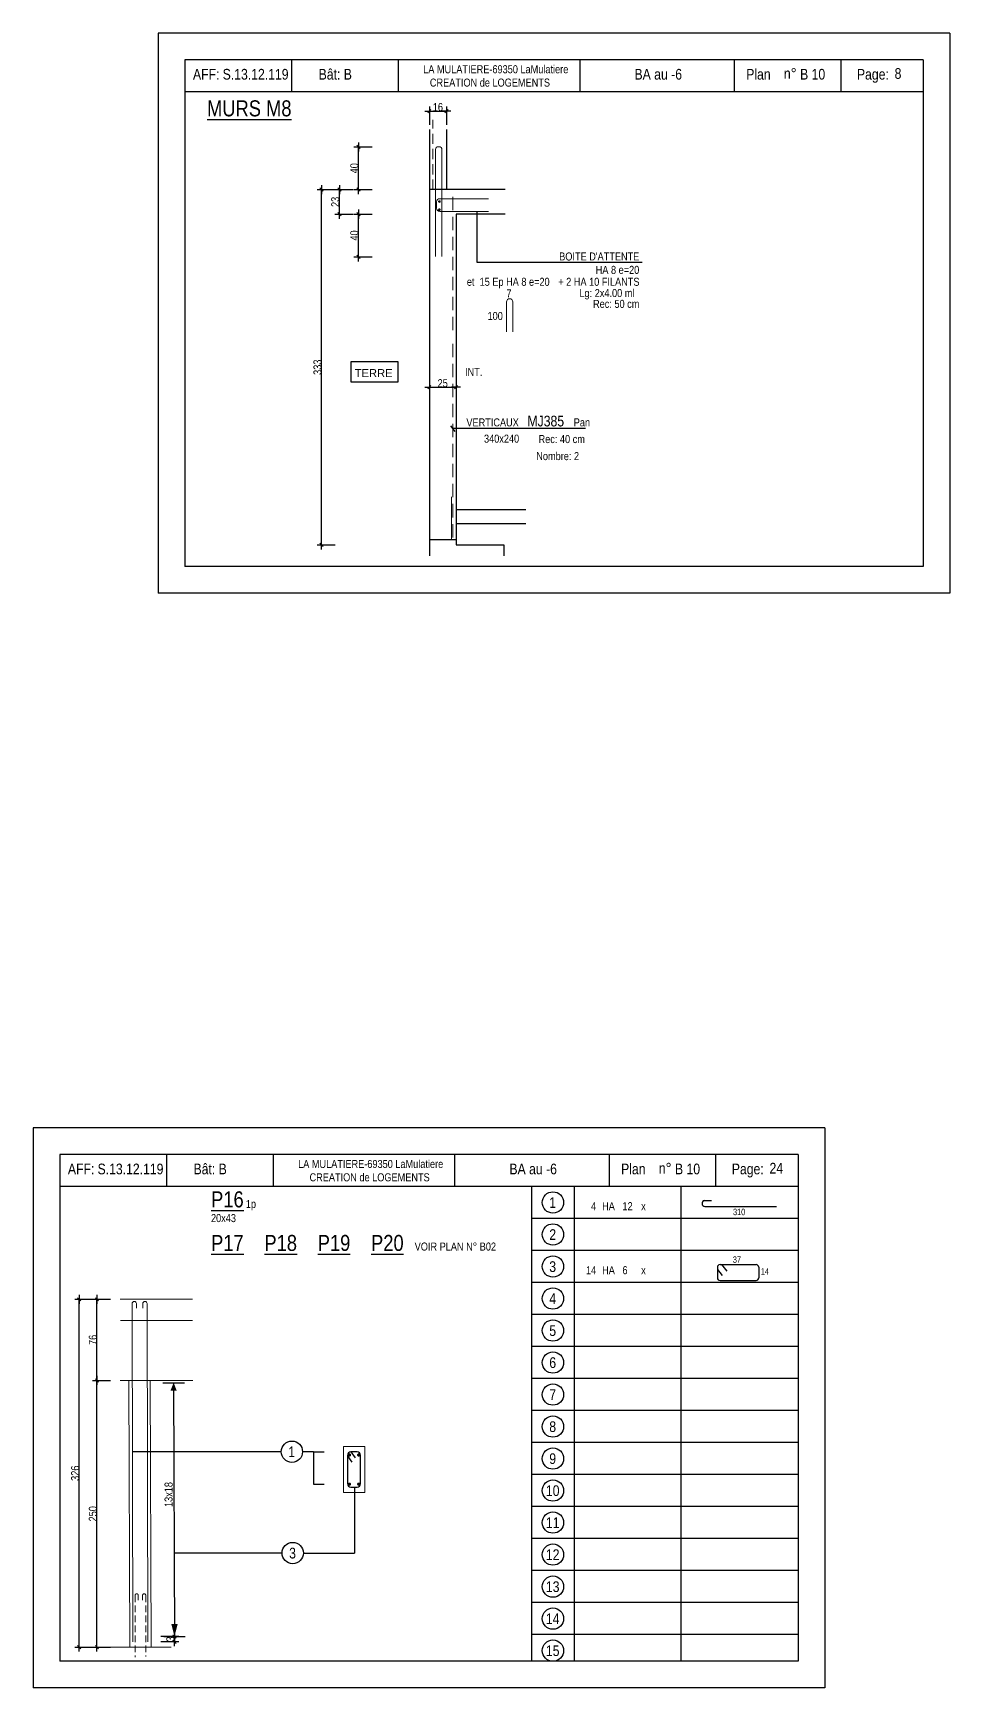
# Model space of a CAD drawing. Header units: metres. Extents: x -9927 to 45032, y -190416 to 12166.
# Drawn here: x 11685 to 13405, y -124751 to -121649 of the extents above; entities that cross this region are included whole.
import ezdxf
from ezdxf.enums import TextEntityAlignment as Align

# ---------------------------------------------------------------- set-up
doc = ezdxf.new("R2010")
doc.units = ezdxf.units.M
doc.header["$PDMODE"] = 65
doc.linetypes.add('CACHE', pattern=[9.525, 6.35, -3.175])
doc.linetypes.add('CACHE2', pattern=[0.1875, 0.125, -0.0625])
for name, color, linetype in [('01_cote_gen', 4, 'Continuous'), ('01_fenetres', 171, 'Continuous'), ('01_linteaux', 3, 'Continuous'), ('01_murs_coup', 5, 'Continuous'), ('01_sem', 42, 'Continuous'), ('01_texte', 230, 'Continuous'), ('AA_COTES', 2, 'Continuous')]:
    doc.layers.add(name, color=color, linetype=linetype)
doc.styles.add('MATTE_TXT', font='arial.ttf')
doc.styles.add('STYLE2', font='ARIALN.TTF')
doc.dimstyles.new('JB25', dxfattribs={"dimscale": 0.1, "dimtxt": 150, "dimasz": 17, "dimexe": 0.1, "dimexo": 0.1, "dimgap": 0.09, "dimtad": 1, "dimdec": 1, "dimlfac": 0.5, "dimdsep": 46, "dimtxsty": 'STYLE2', "dimblk1": 'BOND_G', "dimblk2": 'BOND_D', "dimsah": 1, "dimcen": 1.5, "dimdle": 0.01, "dimse1": 1, "dimse2": 1, "dimclrd": 4, "dimclre": 2, "dimclrt": 5, "dimadec": 0, "dimazin": 0, "dimtfac": 2.333333, "dimtdec": 1, "dimtix": 1, "dimtmove": 2, "dimatfit": 3, "dimldrblk": 'BOND_G', "dimfxl": 1, "dimtolj": 1, "dimtzin": 0, "dimarcsym": 0})

# ---------------------------------------------------------------- blocks, each defined once
blk = doc.blocks.new('BOND_G')
at = {"layer": 'AA_COTES', "color": 0}
for p, q in [((5, 0), (-5, 0)), ((1.8, 1.8), (-1.8, -1.8)), ((0, -5), (0, 15))]:
    blk.add_line(p, q, dxfattribs=at)
blk = doc.blocks.new('BOND_D')
at = {"layer": 'AA_COTES', "color": 0}
for p, q in [((5, 0), (-5, 0)), ((-1.8, -1.8), (1.8, 1.8)), ((0, 5), (0, -15))]:
    blk.add_line(p, q, dxfattribs=at)
blk = doc.blocks.new('*D1033')
at = {"layer": '01_cote_gen', "color": 4, "lineweight": -2, "transparency": 16777216}
blk.add_line((12259.9, -121986.6), (12259.9, -121944), dxfattribs=at)
at = {"layer": 'DEFPOINTS', "color": 0, "lineweight": 0, "transparency": 16777216}
for p in [(12259.9, -121942.3), (12285.4, -121942.3), (12285.4, -121988.3)]:
    blk.add_point(p, dxfattribs=at)
at = {"layer": '01_cote_gen', "color": 4, "lineweight": -2, "transparency": 16777216, "xscale": 1.7, "yscale": 1.7, "zscale": 1.7}
for name, p, rotation in [('BOND_D', (12259.9, -121942.3), 90), ('BOND_G', (12259.9, -121988.3), 270)]:
    blk.add_blockref(name, p, dxfattribs=dict(at, rotation=rotation))
at = {"layer": '01_cote_gen', "color": 5, "lineweight": 0, "transparency": 16777216, "insert": (12252.2, -121965.3), "char_height": 15, "attachment_point": 5, "rotation": 90, "style": 'STYLE2'}
blk.add_mtext('\\A1;23', dxfattribs=at)
blk = doc.blocks.new('*D1030')
at = {"layer": '01_cote_gen', "color": 4, "lineweight": -2, "transparency": 16777216}
blk.add_line((12295.6, -121940.6), (12295.6, -121864), dxfattribs=at)
at = {"layer": 'DEFPOINTS', "color": 0, "lineweight": 0, "transparency": 16777216}
for p in [(12295.6, -121862.3), (12321.1, -121862.3), (12321.1, -121942.3)]:
    blk.add_point(p, dxfattribs=at)
at = {"layer": '01_cote_gen', "color": 4, "lineweight": -2, "transparency": 16777216, "xscale": 1.7, "yscale": 1.7, "zscale": 1.7}
for name, p, rotation in [('BOND_D', (12295.6, -121862.3), 90), ('BOND_G', (12295.6, -121942.3), 270)]:
    blk.add_blockref(name, p, dxfattribs=dict(at, rotation=rotation))
at = {"layer": '01_cote_gen', "color": 5, "lineweight": 0, "transparency": 16777216, "insert": (12287.9, -121902.3), "char_height": 15, "attachment_point": 5, "rotation": 90, "style": 'STYLE2'}
blk.add_mtext('\\A1;40', dxfattribs=at)
blk = doc.blocks.new('*D1031')
at = {"layer": '01_cote_gen', "color": 4, "lineweight": -2, "transparency": 16777216}
blk.add_line((12295.6, -122066.6), (12295.6, -121990), dxfattribs=at)
at = {"layer": 'DEFPOINTS', "color": 0, "lineweight": 0, "transparency": 16777216}
for p in [(12295.6, -121988.3), (12321.1, -121988.3), (12321.1, -122068.3)]:
    blk.add_point(p, dxfattribs=at)
at = {"layer": '01_cote_gen', "color": 4, "lineweight": -2, "transparency": 16777216, "xscale": 1.7, "yscale": 1.7, "zscale": 1.7}
for name, p, rotation in [('BOND_D', (12295.6, -121988.3), 90), ('BOND_G', (12295.6, -122068.3), 270)]:
    blk.add_blockref(name, p, dxfattribs=dict(at, rotation=rotation))
at = {"layer": '01_cote_gen', "color": 5, "lineweight": 0, "transparency": 16777216, "insert": (12287.9, -122028.3), "char_height": 15, "attachment_point": 5, "rotation": 90, "style": 'STYLE2'}
blk.add_mtext('\\A1;40', dxfattribs=at)
blk = doc.blocks.new('*D1032')
at = {"layer": '01_cote_gen', "color": 4, "lineweight": -2, "transparency": 16777216}
blk.add_line((12430.3, -122312.9), (12476.9, -122312.9), dxfattribs=at)
at = {"layer": 'DEFPOINTS', "color": 0, "lineweight": 0, "transparency": 16777216}
for p in [(12478.6, -122312.9), (12428.6, -122342.8), (12478.6, -122342.8)]:
    blk.add_point(p, dxfattribs=at)
at = {"layer": '01_cote_gen', "color": 4, "lineweight": -2, "transparency": 16777216, "xscale": 1.7, "yscale": 1.7, "zscale": 1.7, "rotation": 180}
blk.add_blockref('BOND_G', (12428.6, -122312.9), dxfattribs=at)
at = {"layer": '01_cote_gen', "color": 4, "lineweight": -2, "transparency": 16777216, "xscale": 1.7, "yscale": 1.7, "zscale": 1.7}
blk.add_blockref('BOND_D', (12478.6, -122312.9), dxfattribs=at)
at = {"layer": '01_cote_gen', "color": 5, "lineweight": 0, "transparency": 16777216, "insert": (12453.6, -122305.3), "char_height": 15, "attachment_point": 5, "style": 'STYLE2'}
blk.add_mtext('\\A1;25', dxfattribs=at)
blk = doc.blocks.new('*D1034')
at = {"layer": '01_cote_gen', "color": 4, "lineweight": -2, "transparency": 16777216}
blk.add_line((12430.3, -121795.3), (12458.9, -121795.3), dxfattribs=at)
at = {"layer": 'DEFPOINTS', "color": 0, "lineweight": 0, "transparency": 16777216}
for p in [(12460.6, -121795.3), (12428.6, -121829.4), (12460.6, -121829.4)]:
    blk.add_point(p, dxfattribs=at)
at = {"layer": '01_cote_gen', "color": 4, "lineweight": -2, "transparency": 16777216, "xscale": 1.7, "yscale": 1.7, "zscale": 1.7, "rotation": 180}
blk.add_blockref('BOND_G', (12428.6, -121795.3), dxfattribs=at)
at = {"layer": '01_cote_gen', "color": 4, "lineweight": -2, "transparency": 16777216, "xscale": 1.7, "yscale": 1.7, "zscale": 1.7}
blk.add_blockref('BOND_D', (12460.6, -121795.3), dxfattribs=at)
at = {"layer": '01_cote_gen', "color": 5, "lineweight": 0, "transparency": 16777216, "insert": (12444.6, -121787.7), "char_height": 15, "attachment_point": 5, "style": 'STYLE2'}
blk.add_mtext('\\A1;16', dxfattribs=at)
blk = doc.blocks.new('*D1035')
at = {"layer": '01_cote_gen', "color": 4, "lineweight": -2, "transparency": 16777216}
blk.add_line((12226.5, -122606.6), (12226.5, -121944), dxfattribs=at)
at = {"layer": 'DEFPOINTS', "color": 0, "lineweight": 0, "transparency": 16777216}
for p in [(12226.5, -121942.3), (12499.8, -121942.3), (12478.6, -122608.3)]:
    blk.add_point(p, dxfattribs=at)
at = {"layer": '01_cote_gen', "color": 4, "lineweight": -2, "transparency": 16777216, "xscale": 1.7, "yscale": 1.7, "zscale": 1.7}
for name, p, rotation in [('BOND_D', (12226.5, -121942.3), 90), ('BOND_G', (12226.5, -122608.3), 270)]:
    blk.add_blockref(name, p, dxfattribs=dict(at, rotation=rotation))
at = {"layer": '01_cote_gen', "color": 5, "lineweight": 0, "transparency": 16777216, "insert": (12218.8, -122275.3), "char_height": 15, "attachment_point": 5, "rotation": 90, "style": 'STYLE2'}
blk.add_mtext('\\A1;333', dxfattribs=at)
blk = doc.blocks.new('*D1096')
at = {"layer": '01_cote_gen', "color": 4, "linetype": 'Continuous', "lineweight": -2, "transparency": 16777216}
blk.add_line((11772, -124673), (11772, -124024.4), dxfattribs=at)
at = {"layer": 'DEFPOINTS', "color": 0, "linetype": 'Continuous', "lineweight": 0, "transparency": 16777216}
for p in [(11772, -124022.7), (11905, -124022.7), (11866.6, -124674.7)]:
    blk.add_point(p, dxfattribs=at)
at = {"layer": '01_cote_gen', "color": 4, "linetype": 'Continuous', "lineweight": -2, "transparency": 16777216, "xscale": 1.7, "yscale": 1.7, "zscale": 1.7}
for name, p, rotation in [('BOND_D', (11772, -124022.7), 90), ('BOND_G', (11772, -124674.7), 270)]:
    blk.add_blockref(name, p, dxfattribs=dict(at, rotation=rotation))
at = {"layer": '01_cote_gen', "color": 5, "linetype": 'Continuous', "lineweight": 0, "transparency": 16777216, "insert": (11764.3, -124348.7), "char_height": 15, "attachment_point": 5, "rotation": 90, "style": 'STYLE2'}
blk.add_mtext('\\A1;326', dxfattribs=at)
blk = doc.blocks.new('*D1097')
at = {"layer": '01_cote_gen', "color": 4, "linetype": 'Continuous', "lineweight": -2, "transparency": 16777216}
blk.add_line((11805.2, -124173), (11805.2, -124024.4), dxfattribs=at)
at = {"layer": 'DEFPOINTS', "color": 0, "linetype": 'Continuous', "lineweight": 0, "transparency": 16777216}
for p in [(11805.2, -124022.7), (11953.4, -124022.7), (11962.4, -124174.7)]:
    blk.add_point(p, dxfattribs=at)
at = {"layer": '01_cote_gen', "color": 4, "linetype": 'Continuous', "lineweight": -2, "transparency": 16777216, "xscale": 1.7, "yscale": 1.7, "zscale": 1.7}
for name, p, rotation in [('BOND_D', (11805.2, -124022.7), 90), ('BOND_G', (11805.2, -124174.7), 270)]:
    blk.add_blockref(name, p, dxfattribs=dict(at, rotation=rotation))
at = {"layer": '01_cote_gen', "color": 5, "linetype": 'Continuous', "lineweight": 0, "transparency": 16777216, "insert": (11797.5, -124098.7), "char_height": 15, "attachment_point": 5, "rotation": 90, "style": 'STYLE2'}
blk.add_mtext('\\A1;76', dxfattribs=at)
blk = doc.blocks.new('*D1098')
at = {"layer": '01_cote_gen', "color": 4, "linetype": 'Continuous', "lineweight": -2, "transparency": 16777216}
blk.add_line((11805.2, -124673), (11805.2, -124176.4), dxfattribs=at)
at = {"layer": 'DEFPOINTS', "color": 0, "linetype": 'Continuous', "lineweight": 0, "transparency": 16777216}
for p in [(11805.2, -124174.7), (11812, -124174.7), (11823.3, -124674.7)]:
    blk.add_point(p, dxfattribs=at)
at = {"layer": '01_cote_gen', "color": 4, "linetype": 'Continuous', "lineweight": -2, "transparency": 16777216, "xscale": 1.7, "yscale": 1.7, "zscale": 1.7}
for name, p, rotation in [('BOND_D', (11805.2, -124174.7), 90), ('BOND_G', (11805.2, -124674.7), 270)]:
    blk.add_blockref(name, p, dxfattribs=dict(at, rotation=rotation))
at = {"layer": '01_cote_gen', "color": 5, "linetype": 'Continuous', "lineweight": 0, "transparency": 16777216, "insert": (11797.5, -124424.7), "char_height": 15, "attachment_point": 5, "rotation": 90, "style": 'STYLE2'}
blk.add_mtext('\\A1;250', dxfattribs=at)
blk = doc.blocks.new('*D1099')
at = {"layer": '01_cote_gen', "color": 4, "linetype": 'Continuous', "lineweight": -2, "transparency": 16777216}
blk.add_line((11950.5, -124656.4), (11950.5, -124663), dxfattribs=at)
at = {"layer": 'DEFPOINTS', "color": 0, "linetype": 'Continuous', "lineweight": 0, "transparency": 16777216}
for p in [(11900.6, -124664.7), (11943.7, -124654.7), (11950.5, -124664.7)]:
    blk.add_point(p, dxfattribs=at)
at = {"layer": '01_cote_gen', "color": 4, "linetype": 'Continuous', "lineweight": -2, "transparency": 16777216, "xscale": 1.7, "yscale": 1.7, "zscale": 1.7}
for name, p, rotation in [('BOND_G', (11950.5, -124654.7), 90), ('BOND_D', (11950.5, -124664.7), 270)]:
    blk.add_blockref(name, p, dxfattribs=dict(at, rotation=rotation))
at = {"layer": '01_cote_gen', "color": 5, "linetype": 'Continuous', "lineweight": 0, "transparency": 16777216, "insert": (11942.9, -124659.7), "char_height": 15, "attachment_point": 5, "rotation": 90, "style": 'STYLE2'}
blk.add_mtext('\\A1;3', dxfattribs=at)

msp = doc.modelspace()

# ---------------------------------------------------------------- linework, layer by layer
at = {"layer": '01_cote_gen', "color": 2, "linetype": 'CACHE2', "lineweight": 0, "ltscale": 100}
for p, q in [((11876.65, -124577.73), (11876.65, -124693.3)), ((11882.65, -124577.73), (11882.65, -124586.71)), ((11890.65, -124577.73), (11890.65, -124586.71)), ((11896.65, -124577.73), (11896.65, -124692.45))]:
    msp.add_line(p, q, dxfattribs=at)
for centre in [(11879.65, -124577.73), (11893.65, -124577.73)]:
    msp.add_arc(centre, 3, 0, 180, dxfattribs=at)
at = {"layer": '01_fenetres', "ltscale": 30}
for p, q in [((11969.97, -121698.89), (11969.97, -122648.89)), ((11969.97, -121698.89), (11969.97, -122648.89)), ((11969.97, -121698.89), (11969.97, -122648.89)), ((13354.97, -121698.89), (11969.97, -121698.89)), ((12169.97, -121698.89), (12169.97, -121758.89)), ((12370.36, -121698.89), (12370.36, -121758.89)), ((12710.54, -121698.89), (12710.54, -121758.89)), ((13000.84, -121758.89), (13000.84, -121698.89)), ((13200.84, -121758.89), (13200.84, -121698.89)), ((13354.97, -121698.89), (13354.97, -122648.89)), ((13354.97, -121758.89), (11969.97, -121758.89)), ((13354.97, -122648.89), (11969.97, -122648.89)), ((11735.32, -123751.15), (11735.32, -124701.15)), ((11735.32, -123751.15), (11735.32, -124701.15)), ((11735.32, -123751.15), (11735.32, -124701.15)), ((13120.32, -123751.15), (11735.32, -123751.15)), ((11935.32, -123751.15), (11935.32, -123811.15)), ((12135.72, -123751.15), (12135.72, -123811.15)), ((12475.89, -123751.15), (12475.89, -123811.15)), ((12766.19, -123811.15), (12766.19, -123751.15)), ((12966.19, -123811.15), (12966.19, -123751.15)), ((13120.32, -123751.15), (13120.32, -124701.15)), ((13120.32, -123811.15), (11735.32, -123811.15)), ((13120.32, -124701.15), (11735.32, -124701.15))]:
    msp.add_line(p, q, dxfattribs=at)
at = {"layer": '01_linteaux', "linetype": 'Continuous'}
for p, q in [((12943.86, -123837.41), (12957.6, -123837.41)), ((12945.09, -123848.39), (13079.41, -123848.39)), ((12968.77, -123962.68), (12968.77, -123982.3)), ((12973.77, -123957.68), (13041.35, -123957.68)), ((12976.46, -123957.68), (12986.44, -123969.99)), ((13046.35, -123962.68), (13046.35, -123982.3)), ((12968.77, -123966.82), (12977.96, -123978.16)), ((12973.77, -123987.3), (13041.35, -123987.3))]:
    msp.add_line(p, q, dxfattribs=at)
for centre, start, end in [((12944.97, -123842.28), 102.77382, 192.77382), ((12945.09, -123843.39), 180, 270), ((12973.77, -123962.68), 90, 180), ((13041.35, -123962.68), 0, 90), ((12973.77, -123982.3), 180, 270), ((13041.35, -123982.3), 270, 0)]:
    msp.add_arc(centre, 5, start, end, dxfattribs=at)
at = {"layer": '01_murs_coup'}
for p, q in [((12428.57, -121829.43), (12428.57, -121942.31)), ((12460.57, -121829.43), (12460.57, -121942.31)), ((12428.57, -121942.31), (12428.57, -122628.89)), ((12571, -121942.31), (12428.57, -121942.31)), ((12571, -121988.31), (12478.57, -121988.31)), ((12478.57, -121988.31), (12478.57, -122608.31)), ((12478.57, -122542.31), (12609.24, -122542.31)), ((12478.57, -122568.31), (12609.24, -122568.31)), ((12428.57, -122598.31), (12478.57, -122598.31)), ((12478.57, -122608.31), (12568.57, -122608.31)), ((12568.57, -122608.31), (12568.57, -122628.89))]:
    msp.add_line(p, q, dxfattribs=at)
at = {"layer": '01_sem', "color": 2, "linetype": 'CACHE', "lineweight": 0, "ltscale": 3}
msp.add_line((12434.85, -121942.31), (12434.85, -121811.29), dxfattribs=at)
at = {"layer": '01_sem', "color": 2, "lineweight": 0, "ltscale": 7}
for p, q in [((12440.07, -121866.97), (12440.07, -122067.97)), ((12445.07, -121861.97), (12447.07, -121861.97)), ((12452.07, -121866.97), (12452.07, -122067.97)), ((12441.96, -121965.31), (12441.96, -121977.31)), ((12447.96, -121959.31), (12539.5, -121959.31)), ((12447.96, -121983.31), (12539.5, -121983.31)), ((12573.25, -122152.85), (12573.25, -122209)), ((12579.25, -122146.85), (12579.25, -122146.85)), ((12585.25, -122152.85), (12585.25, -122209)), ((12469.86, -122518.31), (12469.86, -122598.31)), ((11865.02, -124022.66), (11848.58, -124022.66)), ((11984.2, -124022.66), (11865.02, -124022.66)), ((11871.02, -124030.58), (11872.65, -124664.73)), ((11879.02, -124030.58), (11879.02, -124038.98)), ((11891.02, -124030.58), (11891.02, -124038.98)), ((11899.02, -124030.58), (11900.65, -124664.73)), ((11984.2, -124062.66), (11849.31, -124062.66)), ((11865.02, -124174.66), (11848.58, -124174.66)), ((11865.02, -124174.66), (11866.65, -124674.73)), ((11984.93, -124174.66), (11865.02, -124174.66)), ((11984.2, -124174.66), (11865.02, -124174.66)), ((11905.02, -124174.66), (11906.65, -124674.73)), ((12267.43, -124384.86), (12267.43, -124298.86)), ((12267.43, -124298.86), (12307.43, -124298.86)), ((12307.43, -124384.86), (12307.43, -124298.86)), ((12267.43, -124384.86), (12307.43, -124384.86)), ((12267.43, -124384.86), (12307.43, -124384.86)), ((11944.2, -124674.73), (11810.92, -124674.73))]:
    msp.add_line(p, q, dxfattribs=at)
at = {"layer": '01_sem', "color": 5, "linetype": 'CACHE2', "lineweight": 0, "ltscale": 200}
for p, q in [((12472.57, -121955.62), (12472.57, -122216.84)), ((12472.57, -122231.69), (12472.57, -122598.31))]:
    msp.add_line(p, q, dxfattribs=at)
at = {"layer": '01_sem', "color": 2, "lineweight": 0, "ltscale": 7, "const_width": 2.5, "flags": 128}
for points in [[(12446.16, -121979.97, 1), (12448.66, -121979.97, 1)], [(12446.23, -121964.64, 1), (12448.73, -121964.64, 1)]]:
    msp.add_lwpolyline(points, format="xyb", close=True, dxfattribs=at)
at = {"layer": '01_sem', "color": 2, "lineweight": 0, "ltscale": 7}
for centre, radius, start, end in [((12445.07, -121866.97), 5, 90, 180), ((12447.07, -121866.97), 5, 0, 90), ((12447.96, -121965.31), 6, 90, 180), ((12447.96, -121977.31), 6, 180, 270), ((12579.25, -122152.85), 6, 90, 180), ((12579.25, -122152.85), 6, 0, 90), ((11875.02, -124030.58), 4, 0, 180), ((11895.02, -124030.58), 4, 0, 180)]:
    msp.add_arc(centre, radius, start, end, dxfattribs=at)
at = {"layer": '01_texte', "ltscale": 30}
for p, q in [((11919.97, -121648.89), (11919.97, -122698.89)), ((13404.97, -121648.89), (11919.97, -121648.89)), ((13404.97, -121648.89), (13404.97, -122698.89)), ((13404.97, -122698.89), (11919.97, -122698.89)), ((11685.32, -123701.15), (11685.32, -124751.15)), ((13170.32, -123701.15), (11685.32, -123701.15)), ((13170.32, -123701.15), (13170.32, -124751.15)), ((12620.32, -123811.15), (12620.32, -124701.15)), ((12700.32, -123811.15), (12700.32, -124701.15)), ((12900.32, -123811.15), (12900.32, -124701.15)), ((13120.32, -123871.15), (12620.32, -123871.15)), ((13120.32, -123931.15), (12620.32, -123931.15)), ((13120.32, -123991.15), (12620.32, -123991.15)), ((13120.32, -124051.15), (12620.32, -124051.15)), ((13120.32, -124111.15), (12620.32, -124111.15)), ((11928.75, -124178.97), (11969.07, -124178.97)), ((11948.91, -124178.97), (11950.54, -124661.61)), ((13120.32, -124171.15), (12620.32, -124171.15)), ((13120.32, -124231.15), (12620.32, -124231.15)), ((13120.32, -124291.15), (12620.32, -124291.15)), ((12275.43, -124368.86), (12275.43, -124314.85)), ((12275.43, -124317.4), (12283.43, -124328.13)), ((12293.43, -124308.85), (12281.43, -124308.85)), ((12281.43, -124308.85), (12289.43, -124319.58)), ((12299.43, -124368.86), (12299.43, -124314.85)), ((13120.32, -124351.15), (12620.32, -124351.15)), ((12281.43, -124374.86), (12293.43, -124374.86)), ((13120.32, -124411.15), (12620.32, -124411.15)), ((13120.32, -124471.15), (12620.32, -124471.15)), ((13120.32, -124531.15), (12620.32, -124531.15)), ((13120.32, -124591.15), (12620.32, -124591.15)), ((11930.38, -124654.73), (11970.7, -124654.73)), ((13120.32, -124651.15), (12620.32, -124651.15)), ((13170.32, -124751.15), (11685.32, -124751.15))]:
    msp.add_line(p, q, dxfattribs=at)
at = {"layer": '01_texte'}
for p, q in [((12518.49, -122079.03), (12518.49, -121983.31)), ((12827.78, -122079.03), (12518.49, -122079.03)), ((12468.47, -122385.04), (12476.67, -122395.59)), ((12721.31, -122390.32), (12472.57, -122390.32)), ((12150.74, -124308.37), (11871.02, -124308.37)), ((12211.21, -124308.37), (12190.74, -124308.37)), ((12211.21, -124308.37), (12211.21, -124369.34)), ((12211.21, -124308.37), (12231.23, -124308.37)), ((12211.21, -124369.34), (12231.23, -124369.34)), ((12288.28, -124374.86), (12288.28, -124498.26)), ((12152.37, -124498.26), (11950.54, -124498.26)), ((12192.37, -124498.26), (12288.28, -124498.26))]:
    msp.add_line(p, q, dxfattribs=at)
at = {"layer": '01_texte', "elevation": 9.99}
msp.add_lwpolyline([(12370.02, -122265.12), (12281.43, -122265.12), (12281.43, -122302.42), (12370.02, -122302.42)], close=True, dxfattribs=at)
at = {"layer": '01_texte', "ltscale": 30, "const_width": 3, "flags": 128}
for points in [[(12280.37, -124314.56, -1), (12277.37, -124314.56, -1)], [(12294.5, -124314.56, 1), (12297.5, -124314.56, 1)], [(12280.37, -124369.15, 1), (12277.37, -124369.15, 1)], [(12294.5, -124369.15, -1), (12297.5, -124369.15, -1)]]:
    msp.add_lwpolyline(points, format="xyb", close=True, dxfattribs=at)
at = {"layer": '01_texte'}
for centre in [(12660.32, -123841.15), (12660.32, -123901.15), (12660.32, -123961.15), (12660.32, -124021.15), (12660.32, -124081.15), (12660.32, -124141.15), (12660.32, -124201.15), (12660.32, -124261.15), (12170.74, -124308.37), (12660.32, -124321.15), (12660.32, -124381.15), (12660.32, -124441.15), (12172.37, -124498.26), (12660.32, -124501.15), (12660.32, -124561.15), (12660.32, -124621.15), (12660.32, -124681.15)]:
    msp.add_circle(centre, 20, dxfattribs=at)
at = {"layer": '01_texte', "ltscale": 30}
for centre, start, end in [((12281.43, -124314.85), 90.00091, 180), ((12293.43, -124314.85), 0, 90.00091), ((12281.43, -124368.86), 180, 270), ((12293.43, -124368.86), 270, 0)]:
    msp.add_arc(centre, 6, start, end, dxfattribs=at)
for points in [[(11948.91, -124178.97), (11943.01, -124194.04), (11948.91, -124194.04)], [(11948.91, -124178.97), (11954.81, -124194.04), (11948.91, -124194.04)], [(11950.54, -124654.73), (11944.64, -124631.66), (11950.54, -124631.66)], [(11950.54, -124654.73), (11956.44, -124631.66), (11950.54, -124631.66)]]:
    msp.add_solid(points, dxfattribs=at)

# ---------------------------------------------------------------- texts
at = {"layer": '01_texte'}
for s, height, style, p in [('AFF:', 20, 'STYLE2', (11985.26, -121736.04)), ('S.13.12.119', 20, 'STYLE2', (12040.93, -121736.04)), ('Bât: B', 20, 'STYLE2', (12220.91, -121736.04)), ('LA MULATIERE-69350 LaMulatiere', 15, 'STYLE2', (12417.06, -121724.17)), ('BA au -6', 20, 'STYLE2', (12813.36, -121736.04)), ('Plan', 20, 'STYLE2', (13022.88, -121736.04)), ('n%%D', 20, 'STYLE2', (13093.57, -121734.6)), ('B 10', 20, 'STYLE2', (13123.91, -121736.04)), ('Page:', 20, 'STYLE2', (13230.55, -121736.04)), ('8', 20, 'STYLE2', (13301.24, -121734.6)), ('CREATION de LOGEMENTS', 15, 'STYLE2', (12429.54, -121749.17)), ('%%UMURS M8', 30, 'STYLE2', (12011.61, -121804.96)), ("BOITE D'ATTENTE", 15, 'STYLE2', (12672.12, -122075.15)), ('HA 8 e=20', 15, 'STYLE2', (12740.63, -122100.3)), ('et  15 Ep HA 8 e=20', 15, 'STYLE2', (12498.94, -122122.6)), ('7', 15, 'STYLE2', (12573.17, -122144.25)), ('+ 2 HA 10 FILANTS', 15, 'STYLE2', (12670.4, -122122.6)), ('Lg: 2x4.00 ml', 15, 'STYLE2', (12710.07, -122143.74)), ('Rec: 50 cm', 15, 'STYLE2', (12735.66, -122164.03)), ('100', 15, 'STYLE2', (12537.71, -122186.73)), ('TERRE', 15, 'MATTE_TXT', (12288.59, -122293.72, 9.99)), ('INT.', 15, 'STYLE2', (12495.55, -122291.62)), ('VERTICAUX', 15, 'STYLE2', (12498.07, -122386.2)), ('MJ385', 20, 'STYLE2', (12612.55, -122386.2)), (' Pan    ', 15, 'STYLE2', (12694.61, -122386.2)), ('340x240', 15, 'STYLE2', (12531.09, -122416.66)), ('Rec: 40 cm', 15, 'STYLE2', (12633.43, -122417.48)), ('Nombre: 2', 15, 'STYLE2', (12629.17, -122449.39)), ('AFF:', 20, 'STYLE2', (11750.62, -123788.31)), ('S.13.12.119', 20, 'STYLE2', (11806.28, -123788.31)), ('Bât: B', 20, 'STYLE2', (11986.26, -123788.31)), ('LA MULATIERE-69350 LaMulatiere', 15, 'STYLE2', (12182.41, -123776.44)), ('BA au -6', 20, 'STYLE2', (12578.71, -123788.31)), ('Plan', 20, 'STYLE2', (12788.23, -123788.31)), ('n%%D', 20, 'STYLE2', (12858.92, -123786.86)), ('B 10', 20, 'STYLE2', (12889.26, -123788.31)), ('Page:', 20, 'STYLE2', (12995.9, -123788.31)), ('24', 20, 'STYLE2', (13066.59, -123786.86)), ('CREATION de LOGEMENTS', 15, 'STYLE2', (12203.89, -123801.44)), ('%%UP16', 30, 'STYLE2', (12019.21, -123850.26)), ('1p', 15, 'STYLE2', (12084.38, -123851.36)), ('HA', 15, 'STYLE2', (12752.61, -123855.56)), ('12', 15, 'STYLE2', (12790.78, -123855.56)), ('20x43', 15, 'STYLE2', (12019.02, -123877.87)), ('310', 12, 'STYLE2', (12998.15, -123864.89)), ('%%UP17', 30, 'STYLE2', (12019.21, -123931.95)), ('%%UP18', 30, 'STYLE2', (12119.21, -123931.95)), ('%%UP19', 30, 'STYLE2', (12219.21, -123931.95)), ('%%UP20', 30, 'STYLE2', (12319.21, -123931.95)), ('VOIR PLAN N° B02', 15, 'STYLE2', (12401.08, -123931.26)), ('HA', 15, 'STYLE2', (12752.61, -123975.56)), ('6', 15, 'STYLE2', (12790.78, -123975.56)), ('37', 12, 'STYLE2', (12997.83, -123954.13)), ('14', 12, 'STYLE2', (13050.34, -123976.34))]:
    msp.add_text(s, height=height, dxfattribs=dict(at, style=style)).set_placement(p)
at = {"layer": '01_texte', "style": 'STYLE2'}
for s, p in [('1', (12659.92, -123841.38)), ('2', (12659.92, -123901.38)), ('3', (12659.92, -123961.38)), ('4', (12659.92, -124021.38)), ('5', (12659.92, -124081.38)), ('6', (12659.92, -124141.38)), ('7', (12659.92, -124201.38)), ('8', (12659.92, -124261.38)), ('1', (12170.34, -124308.59)), ('9', (12659.92, -124321.38)), ('10', (12659.92, -124381.38)), ('11', (12659.92, -124441.38)), ('3', (12171.97, -124498.48)), ('12', (12659.92, -124501.38)), ('13', (12659.92, -124561.38)), ('14', (12659.92, -124621.38)), ('15', (12659.92, -124681.38))]:
    msp.add_text(s, height=20, dxfattribs=at).set_placement(p, align=Align.MIDDLE_CENTER)
for s, p in [('4', (12741.41, -123855.56)), ('14', (12741.41, -123975.56))]:
    msp.add_text(s, height=15, dxfattribs=at).set_placement(p, align=Align.RIGHT)
for p in [(12830.19, -123855.56), (12830.19, -123975.56)]:
    msp.add_text('x', height=15, dxfattribs=at).set_placement(p, align=Align.CENTER)
msp.add_text('13x18', height=15, rotation=90, dxfattribs=at).set_placement((11946.93, -124412.03))

# ---------------------------------------------------------------- dimensions: what is measured, and where the dimension line sits
at = {"layer": '01_cote_gen', "lineweight": 0}
for base, p1, p2, picture, middle in [((12460.57, -121795.33), (12428.57, -121829.43), (12460.57, -121829.43), '*D1034', (12444.57, -121787.67)), ((12478.57, -122312.94), (12428.57, -122342.81), (12478.57, -122342.81), '*D1032', (12453.57, -122305.27))]:
    dim = msp.add_linear_dim(base=base, p1=p1, p2=p2, dimstyle='JB25', dxfattribs=at)
    dim.commit()
    dim.dimension.update_dxf_attribs({"geometry": picture, "text_midpoint": middle})
for base, p1, p2, picture, middle in [((12295.62, -121862.31), (12321.12, -121942.31), (12321.12, -121862.31), '*D1030', (12287.95, -121902.31)), ((12226.47, -121942.31), (12478.57, -122608.31), (12499.78, -121942.31), '*D1035', (12218.8, -122275.31)), ((12259.87, -121942.31), (12285.37, -121988.31), (12285.37, -121942.31), '*D1033', (12252.21, -121965.31)), ((12295.62, -121988.31), (12321.12, -122068.31), (12321.12, -121988.31), '*D1031', (12287.95, -122028.31))]:
    dim = msp.add_linear_dim(base=base, p1=p1, p2=p2, angle=90, dimstyle='JB25', dxfattribs=at)
    dim.commit()
    dim.dimension.update_dxf_attribs({"geometry": picture, "text_midpoint": middle})
at = {"layer": '01_cote_gen', "linetype": 'Continuous', "lineweight": 0}
for base, p1, p2, picture, middle in [((11771.98, -124022.66), (11866.65, -124674.73), (11905.02, -124022.66), '*D1096', (11764.31, -124348.7)), ((11805.15, -124022.66), (11962.44, -124174.66), (11953.38, -124022.66), '*D1097', (11797.49, -124098.66)), ((11805.15, -124174.66), (11823.28, -124674.73), (11812.02, -124174.66), '*D1098', (11797.49, -124424.7))]:
    dim = msp.add_linear_dim(base=base, p1=p1, p2=p2, angle=90, dimstyle='JB25', dxfattribs=at)
    dim.commit()
    dim.dimension.update_dxf_attribs({"geometry": picture, "text_midpoint": middle})
dim = msp.add_linear_dim(base=(11950.54, -124664.73), p1=(11943.72, -124654.73), p2=(11900.65, -124664.73), angle=90, text='3', dimstyle='JB25', dxfattribs=at)
dim.commit()
dim.dimension.update_dxf_attribs({"geometry": '*D1099', "text_midpoint": (11942.87, -124659.73)})

doc.saveas('drawing.dxf')
